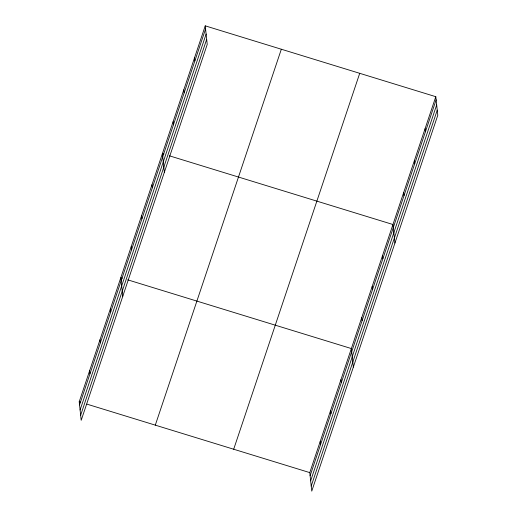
<?xml version="1.0" encoding="UTF-8"?>
<svg xmlns="http://www.w3.org/2000/svg" width="517" height="517" viewBox="0 0 517 517"><rect width="100%" height="100%" fill="white"/><g stroke="black" fill="none" stroke-linecap="round" stroke-linejoin="round"><path stroke-width="0.78" d="M205.243 25.85L207.227 44.384L81.195 420.302L79.217 401.761L205.243 25.85L435.805 96.698L437.783 115.239L311.757 491.15L309.773 472.616L435.805 96.698M79.553 404.901L205.579 28.984M80.096 409.981L206.121 34.07M80.652 415.216L206.684 39.305M155.3 425.142L281.332 49.231M233.69 449.234L359.716 73.324M310.11 475.75L436.135 99.839M310.652 480.836L436.678 104.919M311.215 486.07L437.24 110.153M163.934 154.131L162.396 153.659L164.374 172.193M169.311 155.785L392.952 224.514L394.936 243.048M122.342 278.185L120.804 277.713L122.787 296.247M127.725 279.839L351.366 348.561L353.344 367.096M79.217 401.761L80.755 402.239M86.901 404.126L309.773 472.616M425.09 128.655L425.426 131.79M414.376 160.606L414.712 163.747M403.667 192.557L404.003 195.697M382.554 255.527L382.89 258.662M372.156 286.541L372.492 289.675M361.758 317.548L362.094 320.689M340.968 379.575L341.304 382.716M330.57 410.588L330.906 413.729M320.172 441.602L320.508 444.736M194.534 57.801L194.87 60.941M183.819 89.758L184.155 92.892M173.111 121.708L173.441 124.843M151.998 184.672L152.334 187.813M141.6 215.686L141.936 218.827M131.202 246.699L131.538 249.834M110.412 308.727L110.741 311.861M100.014 339.74L100.35 342.874M89.615 370.754L89.952 373.888"/></g></svg>
